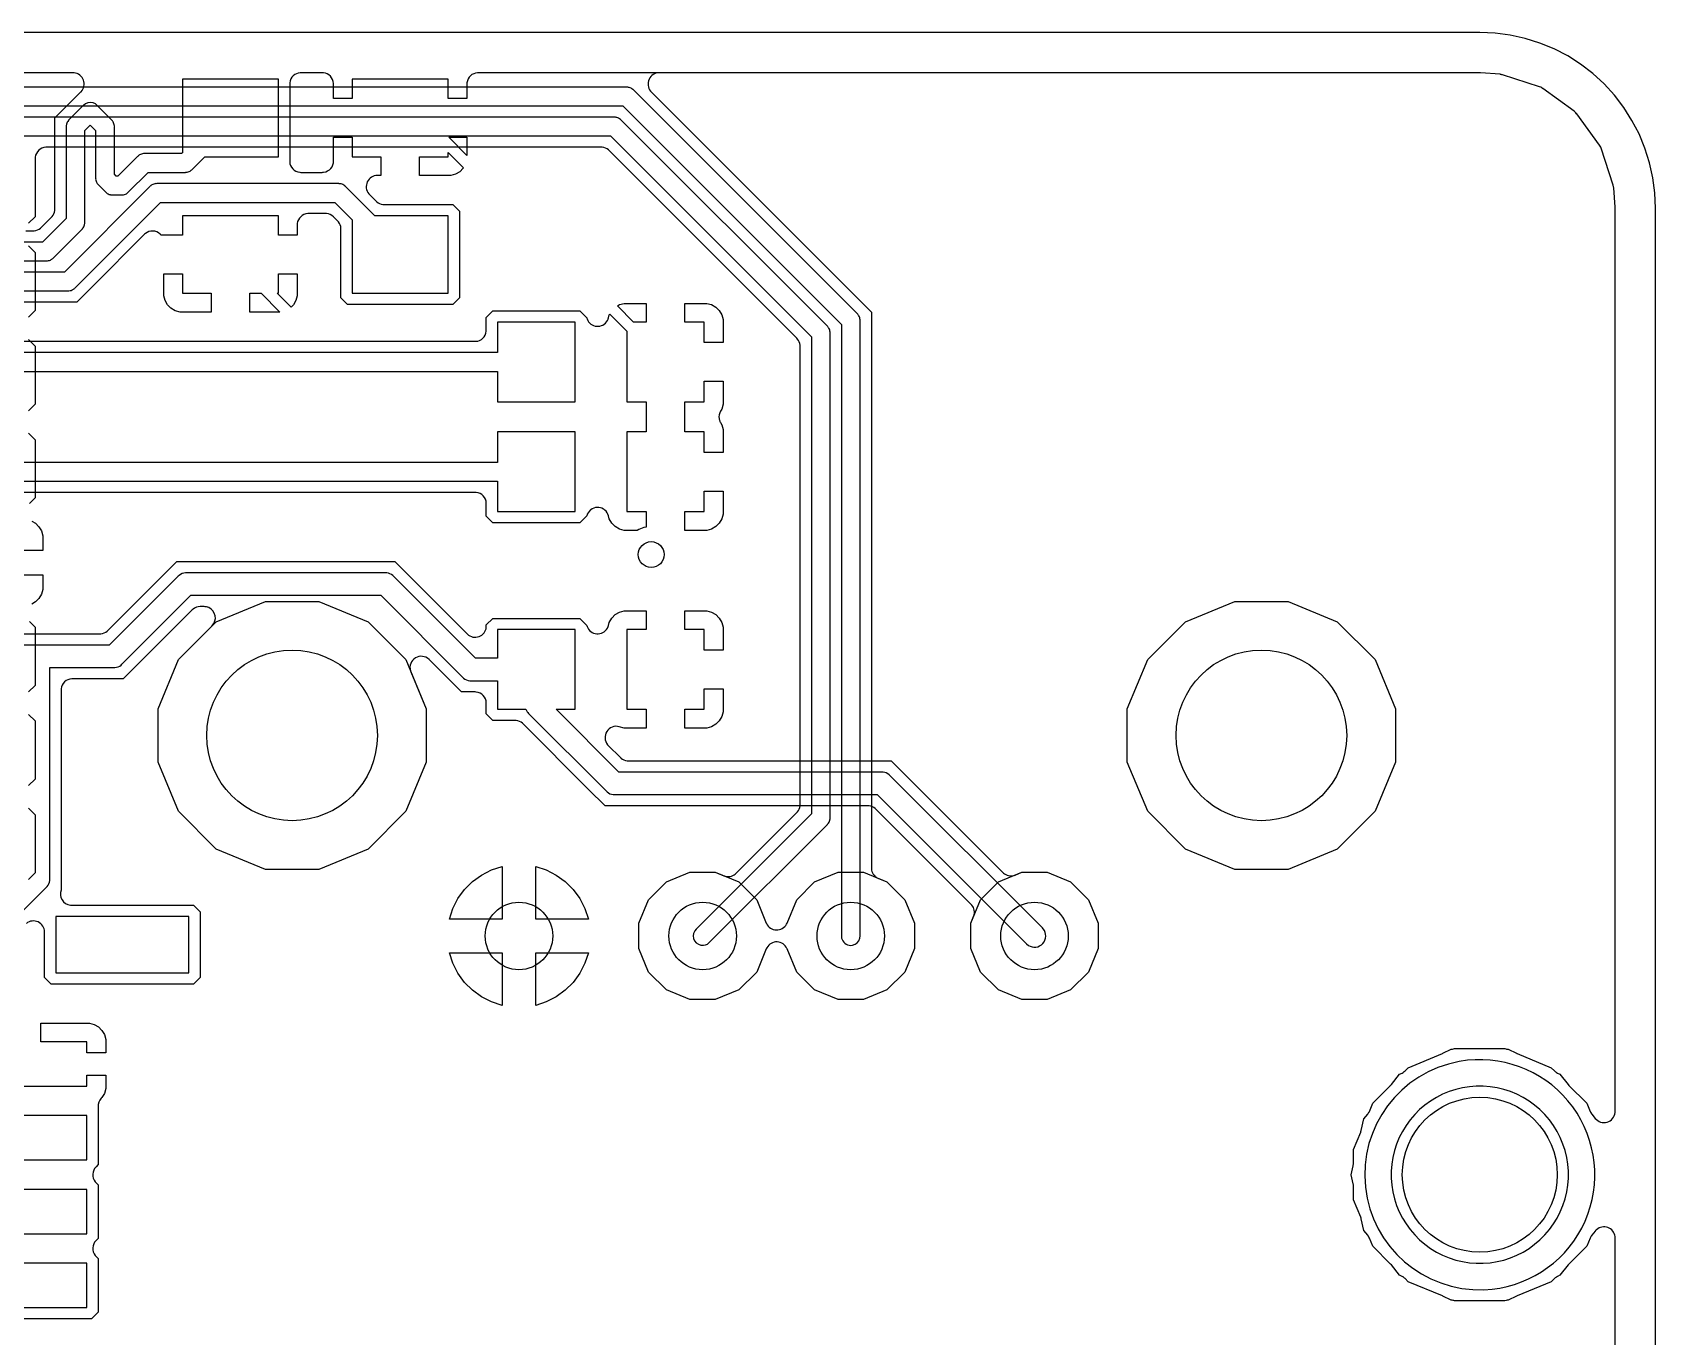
# Model space of a CAD drawing. Header units: millimetres. Extents: x 7.1 to 88.1, y 7.1 to 104.8.
# Drawn here: x 66.12 to 88.11, y 87.1 to 104.78 of the extents above; entities that cross this region are included whole.
import ezdxf

# ---------------------------------------------------------------- set-up
doc = ezdxf.new("R2010")
doc.units = ezdxf.units.MM

msp = doc.modelspace()

# ---------------------------------------------------------------- linework, layer by layer
at = {"layer": '16_copper'}
for points in [[(66.028, 102.087), (66.129, 102.087), (66.135, 102.088), (66.141, 102.088, 0.153128), (66.225, 102.122), (66.237, 102.132), (66.376, 102.271), (66.38, 102.276), (66.384, 102.279, 0.153125), (66.42, 102.363), (66.421, 102.379), (66.421, 103.616), (66.629, 103.824), (66.629, 103.824), (66.774, 103.969), (66.775, 103.97), (66.776, 103.971, 0.622974), (66.681, 104.228), (66.666, 104.229), (57.243, 104.229)], [(87.56, 10.384), (87.56, 88.438), (87.559, 88.449), (87.559, 88.459, 0.599428), (87.307, 88.552), (87.299, 88.545), (87.294, 88.539), (87.292, 88.538), (87.291, 88.536), (87.289, 88.533), (87.243, 88.476, 0.044492), (87.228, 88.453), (87.227, 88.451), (87.226, 88.45), (87.225, 88.448), (87.221, 88.439), (87.175, 88.328), (86.933, 88.086), (86.933, 88.086), (86.932, 88.085), (86.922, 88.074), (86.811, 87.935), (86.778, 87.919, 0.05857), (86.748, 87.9), (86.736, 87.889), (86.694, 87.847), (86.232, 87.655), (86.23, 87.654), (86.224, 87.652), (86.111, 87.598), (86.111, 87.598, 0.046958), (86.081, 87.592), (86.066, 87.587), (86.065, 87.586), (85.385, 87.586), (85.384, 87.587, 0.068651), (85.341, 87.598), (85.339, 87.598), (85.226, 87.652), (85.224, 87.653), (85.218, 87.655), (84.756, 87.847), (84.714, 87.889, 0.029256), (84.7, 87.9), (84.69, 87.909), (84.688, 87.91), (84.686, 87.911), (84.672, 87.919), (84.639, 87.935), (84.528, 88.074), (84.528, 88.074), (84.527, 88.075), (84.517, 88.086), (84.275, 88.328), (84.229, 88.439), (84.223, 88.451), (84.216, 88.463), (84.215, 88.465), (84.214, 88.466), (84.213, 88.468), (84.207, 88.476), (84.155, 88.541), (84.12, 88.697), (84.118, 88.702), (84.117, 88.707), (84.112, 88.722), (84.015, 88.957), (84.015, 89.14), (84.014, 89.15), (84.013, 89.159), (84.012, 89.169), (84.011, 89.171), (84.011, 89.172), (84.011, 89.174), (83.983, 89.297), (84.011, 89.419), (84.012, 89.429), (84.014, 89.438), (84.014, 89.448), (84.015, 89.45), (84.014, 89.451), (84.015, 89.453), (84.015, 89.637), (84.112, 89.872), (84.113, 89.877), (84.115, 89.881), (84.12, 89.896), (84.155, 90.053), (84.207, 90.118, 0.044499), (84.222, 90.141), (84.223, 90.143), (84.224, 90.144), (84.225, 90.146), (84.229, 90.155), (84.275, 90.266), (84.517, 90.507), (84.517, 90.508), (84.518, 90.509), (84.528, 90.52), (84.639, 90.659), (84.672, 90.675, 0.05857), (84.702, 90.694), (84.714, 90.705), (84.756, 90.747), (85.218, 90.938), (85.22, 90.939), (85.226, 90.942), (85.339, 90.996), (85.339, 90.996, 0.046958), (85.369, 91.002), (85.384, 91.007), (85.385, 91.007), (86.065, 91.007), (86.066, 91.007, 0.068652), (86.109, 90.996), (86.111, 90.996), (86.224, 90.942), (86.226, 90.941), (86.232, 90.938), (86.694, 90.747), (86.736, 90.705, 0.029197), (86.75, 90.693), (86.76, 90.685), (86.762, 90.684), (86.764, 90.683), (86.778, 90.675), (86.811, 90.659), (86.922, 90.52), (86.922, 90.52), (86.923, 90.519), (86.933, 90.507), (87.175, 90.266), (87.221, 90.155), (87.227, 90.143), (87.234, 90.131), (87.235, 90.129), (87.236, 90.128), (87.237, 90.126), (87.243, 90.118), (87.289, 90.06, 0.671634), (87.559, 90.14), (87.56, 90.148), (87.56, 90.15), (87.56, 90.151), (87.56, 90.155), (87.56, 102.394), (87.56, 102.396), (87.56, 102.406), (87.539, 102.669), (87.537, 102.679), (87.536, 102.689), (87.534, 102.697), (87.533, 102.699), (87.533, 102.701), (87.532, 102.704), (87.369, 103.205), (87.369, 103.205), (87.369, 103.206, 0.050694), (87.356, 103.234), (87.348, 103.247), (87.038, 103.673), (87.038, 103.674), (87.037, 103.674, 0.050698), (87.017, 103.697), (87.004, 103.707), (86.579, 104.016), (86.578, 104.017), (86.577, 104.017, 0.050694), (86.551, 104.032), (86.536, 104.038), (86.035, 104.201), (86.025, 104.203), (86.016, 104.206), (86.007, 104.207), (86.005, 104.207), (86.004, 104.207), (86, 104.208), (85.737, 104.228), (85.735, 104.228), (85.725, 104.229), (72.156, 104.229), (72.152, 104.229), (72.148, 104.229, 0.370187), (72.004, 104.092), (72.003, 104.077), (72.003, 103.879), (71.749, 103.879), (71.749, 104.141), (70.449, 104.141), (70.449, 103.879), (70.195, 103.879), (70.195, 104.077), (70.195, 104.08), (70.195, 104.084, 0.370187), (70.058, 104.228), (70.043, 104.229), (69.754, 104.229), (69.75, 104.229), (69.746, 104.229, 0.370187), (69.602, 104.092), (69.602, 104.077), (69.602, 103.032), (69.602, 103.028), (69.602, 103.024, 0.370187), (69.738, 102.88), (69.754, 102.879), (70.044, 102.879), (70.053, 102.88), (70.061, 102.88, 0.383567), (70.197, 103.039), (70.195, 103.048), (70.195, 103.051), (70.195, 103.354), (70.449, 103.354), (70.449, 103.091), (70.837, 103.091), (70.837, 102.837), (70.791, 102.837, 0.631687), (70.673, 102.589), (70.684, 102.577), (70.772, 102.488), (70.777, 102.485), (70.781, 102.481, 0.153125), (70.864, 102.445), (70.88, 102.444), (71.812, 102.444), (71.902, 102.355), (71.902, 101.178), (71.812, 101.089), (70.386, 101.089), (70.297, 101.178), (70.297, 102.111), (70.296, 102.116), (70.296, 102.122, 0.153128), (70.263, 102.207), (70.252, 102.218), (70.195, 102.276, 0.172365), (70.102, 102.32), (70.087, 102.321), (69.856, 102.321), (69.852, 102.32), (69.848, 102.32, 0.370187), (69.704, 102.184), (69.703, 102.168), (69.703, 102.029), (69.449, 102.029), (69.449, 102.291), (68.149, 102.291), (68.149, 102.029), (67.86, 102.029), (67.857, 102.032), (67.848, 102.043, 0.377311), (67.647, 102.05), (67.635, 102.04), (66.926, 101.33), (66.926, 101.33), (66.717, 101.122), (65.52, 101.122)], [(65.85, 101.681), (66.308, 101.681), (66.313, 101.682), (66.319, 101.681, 0.111436), (66.372, 101.698), (66.378, 101.703), (66.386, 101.708), (66.393, 101.714), (66.398, 101.718), (66.79, 102.11), (66.793, 102.114), (66.797, 102.118, 0.11143), (66.823, 102.168), (66.824, 102.175), (66.826, 102.185), (66.826, 102.194), (66.827, 102.2), (66.827, 103.447), (66.9, 103.52), (66.973, 103.447), (66.973, 102.8), (66.974, 102.795), (66.973, 102.789, 0.111436), (66.99, 102.736), (66.995, 102.73), (67, 102.722), (67.006, 102.715), (67.01, 102.71), (67.11, 102.61), (67.114, 102.607), (67.118, 102.603, 0.11143), (67.168, 102.577), (67.175, 102.576), (67.185, 102.574), (67.194, 102.574), (67.2, 102.573), (67.325, 102.573), (67.331, 102.574), (67.336, 102.573, 0.111436), (67.389, 102.59), (67.395, 102.595), (67.404, 102.6), (67.41, 102.606), (67.415, 102.61), (67.684, 102.879), (68.189, 102.879), (68.195, 102.88), (68.2, 102.88, 0.111436), (68.253, 102.897), (68.259, 102.901), (68.268, 102.907), (68.274, 102.913), (68.279, 102.917), (68.454, 103.091), (69.449, 103.091), (69.449, 104.141), (68.149, 104.141), (68.149, 103.146), (68.137, 103.133), (67.632, 103.133), (67.626, 103.133), (67.621, 103.133, 0.111436), (67.568, 103.116), (67.562, 103.112), (67.553, 103.106), (67.547, 103.1), (67.542, 103.096), (67.273, 102.827), (67.253, 102.827), (67.227, 102.853), (67.227, 103.5), (67.226, 103.505), (67.227, 103.511, 0.111436), (67.21, 103.564), (67.205, 103.57), (67.2, 103.578), (67.194, 103.585), (67.19, 103.59), (66.99, 103.79), (66.98, 103.798), (66.97, 103.806, 0.284788), (66.836, 103.81), (66.835, 103.809), (66.834, 103.809), (66.812, 103.791), (66.811, 103.79), (66.81, 103.79), (66.61, 103.59), (66.607, 103.586), (66.603, 103.582, 0.11143), (66.577, 103.532), (66.576, 103.525), (66.574, 103.515), (66.574, 103.506), (66.573, 103.5), (66.573, 102.253), (66.255, 101.935), (65.902, 101.935)], [(65.343, 101.275), (66.602, 101.275), (66.607, 101.275), (66.612, 101.275, 0.111436), (66.666, 101.292), (66.671, 101.296), (66.68, 101.302), (66.686, 101.308), (66.691, 101.312), (67.853, 102.473), (70.213, 102.473), (70.449, 102.237), (70.449, 101.241), (71.749, 101.241), (71.749, 102.291), (70.754, 102.291), (70.355, 102.69), (70.351, 102.693), (70.347, 102.697, 0.11143), (70.298, 102.723), (70.291, 102.724), (70.281, 102.726), (70.272, 102.726), (70.266, 102.727), (67.8, 102.727), (67.795, 102.726), (67.789, 102.727, 0.111436), (67.736, 102.71), (67.73, 102.705), (67.722, 102.7), (67.715, 102.694), (67.71, 102.69), (66.549, 101.529), (65.343, 101.529)], [(65.297, 100.59), (72.114, 100.59), (72.118, 100.59), (72.122, 100.59, 0.370187), (72.266, 100.726), (72.266, 100.742), (72.266, 100.913), (72.356, 101.003), (73.532, 101.003), (73.626, 100.908), (73.628, 100.904), (73.63, 100.894, 0.643696), (73.907, 100.871), (73.911, 100.881), (73.916, 100.891), (73.918, 100.898), (73.919, 100.9), (73.919, 100.901), (73.921, 100.906), (73.932, 100.948), (73.938, 100.958), (74.169, 100.727), (74.169, 99.77), (74.431, 99.77), (74.431, 99.362), (74.169, 99.362), (74.169, 98.282), (74.431, 98.282), (74.431, 98.072), (74.426, 98.072, 0.065543), (74.332, 98.04), (74.311, 98.028), (74.135, 98.028), (74.071, 98.045), (74.013, 98.079), (73.966, 98.126), (73.932, 98.184), (73.921, 98.226, 0.13492), (73.872, 98.303), (73.863, 98.309), (73.854, 98.316, 0.313608), (73.68, 98.307), (73.677, 98.304), (73.673, 98.301, 0.135174), (73.626, 98.224), (73.626, 98.223), (73.532, 98.129), (72.356, 98.129), (72.266, 98.219), (72.266, 98.39), (72.266, 98.394), (72.266, 98.398, 0.370187), (72.13, 98.542), (72.114, 98.542), (65.48, 98.542)], [(65.27, 92.154), (66.308, 93.192), (66.311, 93.197), (66.316, 93.201, 0.153125), (66.352, 93.284), (66.352, 93.3), (66.352, 96.169), (67.222, 96.169), (67.227, 96.17), (67.233, 96.17, 0.153128), (67.318, 96.203), (67.329, 96.214), (68.263, 97.148), (70.837, 97.148), (71.949, 96.035), (71.954, 96.032), (71.958, 96.027, 0.153125), (72.041, 95.991), (72.057, 95.991), (72.419, 95.991), (72.419, 95.603), (72.802, 95.603), (72.804, 95.596, 0.069505), (72.826, 95.56), (72.836, 95.548), (73.892, 94.492), (73.897, 94.489), (73.901, 94.484, 0.153125), (73.984, 94.448), (74, 94.448), (77.562, 94.448), (79.585, 92.424), (79.609, 92.405, 0.857946), (79.811, 92.628), (79.8, 92.64), (77.732, 94.708), (77.728, 94.711), (77.724, 94.716, 0.153125), (77.64, 94.752), (77.625, 94.752), (74.063, 94.752), (73.213, 95.603), (73.469, 95.603), (73.469, 96.683), (72.419, 96.683), (72.419, 96.295), (72.12, 96.295), (71.008, 97.408), (71.003, 97.411), (70.999, 97.416, 0.153125), (70.916, 97.452), (70.9, 97.452), (68.2, 97.452), (68.194, 97.452), (68.189, 97.452, 0.153128), (68.104, 97.418), (68.092, 97.408), (67.158, 96.474), (65.332, 96.474)], [(65.495, 96.626), (67.032, 96.626), (67.038, 96.627), (67.044, 96.627, 0.153128), (67.128, 96.661), (67.14, 96.671), (68.074, 97.605), (71.026, 97.605), (72.006, 96.625), (72.008, 96.624), (72.009, 96.622, 0.622974), (72.266, 96.717), (72.266, 96.733), (72.266, 96.746), (72.356, 96.835), (73.532, 96.835), (73.626, 96.741), (73.628, 96.737), (73.63, 96.727, 0.643696), (73.907, 96.704), (73.911, 96.714), (73.916, 96.724), (73.918, 96.731), (73.919, 96.732), (73.919, 96.734), (73.921, 96.739), (73.932, 96.781), (73.966, 96.839), (74.013, 96.886), (74.071, 96.92), (74.135, 96.937), (74.431, 96.937), (74.431, 96.683), (74.169, 96.683), (74.169, 95.603), (74.431, 95.603), (74.431, 95.349), (74.135, 95.349), (74.066, 95.368, 0.727348), (73.908, 95.124), (73.918, 95.113), (74.082, 94.949), (74.086, 94.946), (74.09, 94.942, 0.153125), (74.174, 94.906), (74.189, 94.905), (77.751, 94.905), (79.264, 93.391), (79.268, 93.388), (79.271, 93.385, 0.258801), (79.416, 93.353), (79.43, 93.358), (79.521, 93.396), (79.864, 93.396), (80.182, 93.264), (80.425, 93.021), (80.556, 92.704), (80.556, 92.36), (80.425, 92.043), (80.182, 91.8), (79.864, 91.669), (79.521, 91.669), (79.203, 91.8), (78.96, 92.043), (78.829, 92.36), (78.829, 92.704), (78.866, 92.794), (78.868, 92.799), (78.87, 92.803, 0.258803), (78.844, 92.949), (78.833, 92.96), (77.543, 94.251), (77.539, 94.254), (77.535, 94.258, 0.153125), (77.451, 94.294), (77.435, 94.295), (73.874, 94.295), (73.651, 94.518), (72.763, 95.406), (72.759, 95.41), (72.755, 95.414, 0.153125), (72.671, 95.45), (72.655, 95.451), (72.356, 95.451), (72.266, 95.54), (72.266, 95.686), (72.266, 95.69), (72.266, 95.693, 0.370187), (72.13, 95.837), (72.114, 95.838), (71.931, 95.838), (71.708, 96.061), (71.708, 96.061), (71.492, 96.277), (71.491, 96.278), (71.49, 96.279, 0.773605), (71.238, 96.126), (71.243, 96.111), (71.45, 95.611), (71.45, 94.889), (71.174, 94.221), (70.663, 93.71), (69.995, 93.434), (69.273, 93.434), (68.605, 93.71), (68.094, 94.221), (67.818, 94.889), (67.818, 95.611), (68.094, 96.279), (68.551, 96.735), (68.552, 96.737), (68.553, 96.738, 0.518189), (68.505, 96.981), (68.492, 96.987), (68.491, 96.987), (68.489, 96.988, 0.042889), (68.459, 96.994), (68.443, 96.995), (68.389, 96.995, 0.172369), (68.293, 96.961), (68.282, 96.951), (67.348, 96.017), (66.657, 96.017), (66.653, 96.016), (66.65, 96.017, 0.370187), (66.506, 95.88), (66.505, 95.864), (66.505, 93.155), (66.505, 93.155), (66.504, 93.153, 0.490278), (66.631, 92.949), (66.647, 92.948), (68.298, 92.948), (68.387, 92.859), (68.387, 91.97), (68.298, 91.881), (66.372, 91.881), (66.282, 91.97), (66.282, 92.583), (66.282, 92.585), (66.282, 92.587, 0.622974), (66.034, 92.702)], [(65.305, 90.497), (66.855, 90.497), (66.855, 90.644), (67.109, 90.644), (67.109, 90.463), (67.091, 90.399), (67.058, 90.341), (67.05, 90.333, 0.215231), (67.006, 90.213), (67.007, 90.205), (67.007, 89.434), (66.978, 89.405, 0.384467), (66.968, 89.201), (66.978, 89.189), (67.007, 89.16), (67.007, 88.434), (66.978, 88.405, 0.384467), (66.968, 88.201), (66.978, 88.189), (67.007, 88.16), (67.007, 87.434), (66.918, 87.344), (65.242, 87.344)]]:
    msp.add_lwpolyline(points, format="xyb", dxfattribs=at)
for points in [[(71.758, 103.354), (72.003, 103.354), (72.003, 103.108)], [(71.362, 102.837), (71.362, 103.091), (71.749, 103.091), (71.749, 103.147), (71.955, 102.941), (71.952, 102.935), (71.905, 102.888), (71.847, 102.855), (71.783, 102.837)], [(68.116, 100.987), (68.051, 101.005), (67.993, 101.038), (67.946, 101.085), (67.913, 101.143), (67.895, 101.208), (67.895, 101.504), (68.149, 101.504), (68.149, 101.241), (68.537, 101.241), (68.537, 100.987)], [(69.432, 101.241), (69.449, 101.241), (69.449, 101.504), (69.703, 101.504), (69.703, 101.208), (69.686, 101.143), (69.652, 101.085), (69.62, 101.053)], [(69.062, 100.987), (69.062, 101.241), (69.216, 101.241), (69.47, 100.987)], [(74.262, 100.85), (74.042, 101.07), (74.071, 101.087), (74.135, 101.104), (74.431, 101.104), (74.431, 100.85)], [(75.219, 100.573), (75.219, 100.85), (74.956, 100.85), (74.956, 101.104), (75.252, 101.104), (75.317, 101.087), (75.375, 101.053), (75.422, 101.006), (75.455, 100.948), (75.473, 100.884), (75.473, 100.573)], [(74.956, 98.028), (74.956, 98.282), (75.219, 98.282), (75.219, 98.559), (75.473, 98.559), (75.473, 98.248), (75.455, 98.184), (75.422, 98.126), (75.375, 98.079), (75.317, 98.045), (75.252, 98.028)], [(82.405, 93.434), (81.737, 93.71), (81.226, 94.221), (80.95, 94.889), (80.95, 95.611), (81.226, 96.279), (81.737, 96.79), (82.405, 97.066), (83.127, 97.066), (83.795, 96.79), (84.306, 96.279), (84.582, 95.611), (84.582, 94.889), (84.306, 94.221), (83.795, 93.71), (83.127, 93.434)], [(75.219, 96.405), (75.219, 96.683), (74.956, 96.683), (74.956, 96.937), (75.252, 96.937), (75.317, 96.92), (75.375, 96.886), (75.422, 96.839), (75.455, 96.781), (75.473, 96.716), (75.473, 96.405)], [(74.956, 95.349), (74.956, 95.603), (75.219, 95.603), (75.219, 95.88), (75.473, 95.88), (75.473, 95.57), (75.455, 95.505), (75.422, 95.447), (75.375, 95.4), (75.317, 95.366), (75.252, 95.349)], [(71.767, 92.761), (71.813, 92.903), (71.882, 93.038), (71.971, 93.161), (72.079, 93.268), (72.202, 93.358), (72.337, 93.427), (72.479, 93.473), (72.479, 92.761)], [(72.936, 92.761), (72.936, 93.473), (73.078, 93.427), (73.213, 93.358), (73.336, 93.268), (73.444, 93.161), (73.533, 93.038), (73.602, 92.903), (73.648, 92.761)], [(68.235, 92.795), (66.435, 92.795), (66.435, 92.033), (68.235, 92.033)], [(72.337, 91.638), (72.202, 91.707), (72.079, 91.796), (71.971, 91.903), (71.882, 92.026), (71.813, 92.162), (71.767, 92.304), (72.479, 92.304), (72.479, 91.592)], [(72.936, 92.304), (73.648, 92.304), (73.602, 92.162), (73.533, 92.026), (73.444, 91.903), (73.336, 91.796), (73.213, 91.707), (73.078, 91.638), (72.936, 91.592)], [(66.855, 90.949), (66.855, 91.097), (66.232, 91.097), (66.232, 91.351), (66.888, 91.351), (66.953, 91.334), (67.011, 91.3), (67.058, 91.253), (67.091, 91.195), (67.109, 91.13), (67.109, 90.949)]]:
    msp.add_lwpolyline(points, close=True, dxfattribs=at)
for points in [[(65.06, 99.76, 0.376373), (65.364, 100.156), (65.361, 100.183), (72.419, 100.183), (72.419, 99.77), (73.469, 99.77), (73.469, 100.85), (72.419, 100.85), (72.419, 100.437), (65.209, 100.437), (65.196, 100.447), (65.154, 100.471, 1), (64.818, 99.792), (64.864, 99.773, 0.09849), (65.011, 99.753)], [(75.219, 99.084), (75.219, 99.362), (74.956, 99.362), (74.956, 99.77), (75.219, 99.77), (75.219, 100.048), (75.473, 100.048), (75.473, 99.737), (75.455, 99.672), (75.438, 99.642, 0.170339), (75.42, 99.543), (75.421, 99.533), (75.423, 99.528), (75.424, 99.523, 0.028496), (75.431, 99.504), (75.435, 99.496), (75.436, 99.494), (75.436, 99.493), (75.438, 99.49), (75.455, 99.46), (75.473, 99.395), (75.473, 99.084)], [(73.469, 99.362), (72.419, 99.362), (72.419, 98.949), (65.354, 98.949), (65.345, 98.983, 1), (64.627, 98.74), (64.646, 98.694, 0.621842), (65.326, 98.694), (65.326, 98.695), (72.419, 98.695), (72.419, 98.282), (73.469, 98.282)], [(75.025, 91.669), (74.708, 91.8), (74.465, 92.043), (74.333, 92.36), (74.333, 92.704), (74.465, 93.021), (74.708, 93.264), (75.025, 93.396), (75.368, 93.396), (75.686, 93.264), (75.929, 93.021), (76.059, 92.707), (76.06, 92.705), (76.061, 92.703, 0.622979), (76.334, 92.693), (76.341, 92.707), (76.471, 93.021), (76.714, 93.264), (77.032, 93.396), (77.375, 93.396), (77.692, 93.264), (77.935, 93.021), (78.067, 92.704), (78.067, 92.36), (77.935, 92.043), (77.692, 91.8), (77.375, 91.669), (77.032, 91.669), (76.714, 91.8), (76.471, 92.043), (76.341, 92.358), (76.34, 92.359), (76.339, 92.361, 0.622972), (76.066, 92.372), (76.059, 92.358), (75.929, 92.043), (75.686, 91.8), (75.368, 91.669)], [(85.892, 87.747, 1), (85.558, 90.847), (85.448, 90.831, 0.931033), (85.781, 87.739)], [(64.074, 89.228, 0.411053), (64.372, 89.67), (65.305, 89.67), (65.305, 89.497), (66.855, 89.497), (66.855, 90.097), (65.305, 90.097), (65.305, 89.924), (64.197, 89.924), (64.196, 89.924), (64.168, 89.94), (64.122, 89.959, 1), (63.878, 89.241), (63.926, 89.228, 0.065542), (64.025, 89.222)], [(64.174, 88.108, 0.453094), (64.459, 88.602), (64.442, 88.642), (64.47, 88.67), (65.305, 88.67), (65.305, 88.497), (66.855, 88.497), (66.855, 89.097), (65.305, 89.097), (65.305, 88.924), (64.417, 88.924), (64.412, 88.923), (64.406, 88.923, 0.111436), (64.353, 88.907), (64.347, 88.902), (64.339, 88.897), (64.332, 88.891), (64.327, 88.887), (64.262, 88.822), (64.222, 88.839, 1), (63.978, 88.121), (64.026, 88.108, 0.065542), (64.125, 88.102)]]:
    msp.add_lwpolyline(points, format="xyb", close=True, dxfattribs=at)
msp.add_lwpolyline([(65.305, 87.497), (66.855, 87.497), (66.855, 88.097), (65.305, 88.097)], dxfattribs=at)
at = {"layer": '1_copper'}
for points in [[(63.884, 103.779), (74.116, 103.779), (77.076, 100.819), (77.076, 92.532), (77.079, 92.504, 0.345803), (77.201, 92.405), (77.229, 92.408, 0.284783), (77.326, 92.5), (77.33, 92.532), (77.33, 100.871), (77.33, 100.877), (77.33, 100.882, 0.111436), (77.313, 100.936), (77.309, 100.941), (77.303, 100.95), (77.297, 100.956), (77.293, 100.961), (74.258, 103.996), (74.254, 104), (74.25, 104.004, 0.11143), (74.201, 104.029), (74.193, 104.03), (74.183, 104.032), (74.175, 104.033), (74.168, 104.033), (63.832, 104.033)], [(87.56, 10.384), (87.56, 88.438), (87.559, 88.449), (87.559, 88.459, 0.599425), (87.307, 88.552), (87.299, 88.545), (87.294, 88.539), (87.292, 88.538), (87.291, 88.536), (87.289, 88.533), (87.243, 88.476, 0.044503), (87.228, 88.453), (87.227, 88.451), (87.226, 88.45), (87.225, 88.448), (87.221, 88.439), (87.175, 88.328), (86.933, 88.086), (86.933, 88.086), (86.932, 88.085), (86.922, 88.074), (86.811, 87.935), (86.778, 87.919, 0.058551), (86.748, 87.9), (86.736, 87.889), (86.694, 87.847), (86.232, 87.655), (86.23, 87.654), (86.224, 87.652), (86.111, 87.598), (86.111, 87.598, 0.046958), (86.081, 87.592), (86.066, 87.587), (86.065, 87.586), (85.385, 87.586), (85.384, 87.587, 0.068651), (85.341, 87.598), (85.339, 87.598), (85.226, 87.652), (85.224, 87.653), (85.218, 87.655), (84.756, 87.847), (84.714, 87.889, 0.029296), (84.7, 87.9), (84.69, 87.909), (84.688, 87.91), (84.686, 87.911), (84.672, 87.919), (84.639, 87.935), (84.528, 88.074), (84.528, 88.074), (84.527, 88.075), (84.517, 88.086), (84.275, 88.328), (84.229, 88.439), (84.223, 88.451), (84.216, 88.463), (84.215, 88.465), (84.214, 88.466), (84.213, 88.468), (84.207, 88.476), (84.155, 88.541), (84.12, 88.697), (84.118, 88.702), (84.117, 88.707), (84.112, 88.722), (84.015, 88.957), (84.015, 89.14), (84.014, 89.15), (84.013, 89.159), (84.012, 89.169), (84.011, 89.171), (84.011, 89.172), (84.011, 89.174), (83.983, 89.297), (84.011, 89.419), (84.012, 89.429), (84.014, 89.438), (84.014, 89.448), (84.015, 89.45), (84.014, 89.451), (84.015, 89.453), (84.015, 89.637), (84.112, 89.872), (84.113, 89.877), (84.115, 89.881), (84.12, 89.896), (84.155, 90.053), (84.207, 90.118, 0.044503), (84.222, 90.141), (84.223, 90.143), (84.224, 90.144), (84.225, 90.146), (84.229, 90.155), (84.275, 90.266), (84.517, 90.507), (84.517, 90.508), (84.518, 90.509), (84.528, 90.52), (84.639, 90.659), (84.672, 90.675, 0.058563), (84.702, 90.694), (84.714, 90.705), (84.756, 90.747), (85.218, 90.938), (85.22, 90.939), (85.226, 90.942), (85.339, 90.996), (85.339, 90.996, 0.046959), (85.369, 91.002), (85.384, 91.007), (85.385, 91.007), (86.065, 91.007), (86.066, 91.007, 0.068662), (86.109, 90.996), (86.111, 90.996), (86.224, 90.942), (86.226, 90.941), (86.232, 90.938), (86.694, 90.747), (86.736, 90.705, 0.029256), (86.75, 90.693), (86.76, 90.685), (86.762, 90.684), (86.764, 90.683), (86.778, 90.675), (86.811, 90.659), (86.922, 90.52), (86.922, 90.52), (86.923, 90.519), (86.933, 90.507), (87.175, 90.266), (87.221, 90.155), (87.227, 90.143), (87.234, 90.131), (87.235, 90.129), (87.236, 90.128), (87.237, 90.126), (87.243, 90.118), (87.289, 90.06, 0.671644), (87.559, 90.14), (87.56, 90.148), (87.56, 90.15), (87.56, 90.151), (87.56, 90.155), (87.56, 102.394), (87.56, 102.396), (87.56, 102.406), (87.539, 102.669), (87.537, 102.679), (87.536, 102.689), (87.534, 102.697), (87.533, 102.699), (87.533, 102.701), (87.532, 102.704), (87.369, 103.205), (87.369, 103.205), (87.369, 103.206, 0.050694), (87.356, 103.234), (87.348, 103.247), (87.038, 103.673), (87.038, 103.674), (87.037, 103.674, 0.050698), (87.017, 103.697), (87.004, 103.707), (86.579, 104.016), (86.578, 104.017), (86.577, 104.017, 0.050694), (86.551, 104.032), (86.536, 104.038), (86.035, 104.201), (86.025, 104.203), (86.016, 104.206), (86.007, 104.207), (86.005, 104.207), (86.004, 104.207), (86, 104.208), (85.737, 104.228), (85.735, 104.228), (85.725, 104.229), (74.609, 104.229), (74.607, 104.229), (74.605, 104.229, 0.622974), (74.491, 103.98), (74.501, 103.969), (77.483, 100.987), (77.483, 93.453), (77.483, 93.448), (77.483, 93.444, 0.258807), (77.563, 93.319), (77.577, 93.312), (77.692, 93.264), (77.935, 93.021), (78.067, 92.704), (78.067, 92.36), (77.935, 92.043), (77.692, 91.8), (77.375, 91.669), (77.032, 91.669), (76.714, 91.8), (76.471, 92.043), (76.341, 92.358), (76.34, 92.359), (76.339, 92.361, 0.622972), (76.066, 92.372), (76.059, 92.358), (75.929, 92.043), (75.686, 91.8), (75.368, 91.669), (75.025, 91.669), (74.708, 91.8), (74.465, 92.043), (74.333, 92.36), (74.333, 92.704), (74.465, 93.021), (74.708, 93.264), (75.025, 93.396), (75.368, 93.396), (75.484, 93.348), (75.489, 93.346), (75.493, 93.345, 0.258803), (75.639, 93.37), (75.65, 93.381), (76.473, 94.203), (76.476, 94.208), (76.481, 94.212, 0.153125), (76.517, 94.296), (76.517, 94.311), (76.517, 100.524), (76.517, 100.53), (76.517, 100.536, 0.153128), (76.483, 100.62), (76.473, 100.632), (73.929, 103.176), (73.924, 103.18), (73.921, 103.184, 0.153125), (73.837, 103.22), (73.821, 103.221), (66.307, 103.221), (66.303, 103.22), (66.299, 103.22, 0.370187), (66.155, 103.084), (66.154, 103.068), (66.154, 102.278), (66.065, 102.189)], [(64.053, 103.373), (73.947, 103.373), (76.67, 100.65), (76.67, 94.185), (75.107, 92.622), (75.089, 92.6, 0.619844), (75.208, 92.406), (75.235, 92.411), (75.261, 92.423), (75.287, 92.442), (76.887, 94.043), (76.89, 94.047), (76.894, 94.051, 0.11143), (76.92, 94.1), (76.921, 94.107), (76.923, 94.117), (76.923, 94.126), (76.924, 94.132), (76.924, 100.703), (76.923, 100.709), (76.923, 100.714, 0.111436), (76.907, 100.767), (76.902, 100.773), (76.897, 100.782), (76.891, 100.788), (76.887, 100.793), (74.09, 103.59), (74.086, 103.593), (74.082, 103.597, 0.11143), (74.032, 103.623), (74.025, 103.624), (74.015, 103.626), (74.006, 103.626), (74, 103.627), (64, 103.627)], [(66.002, 97.426), (66.256, 97.426), (66.256, 97.228), (66.239, 97.163), (66.205, 97.105), (66.158, 97.058), (66.11, 97.03, 0.461651)]]:
    msp.add_lwpolyline(points, format="xyb", dxfattribs=at)
for points in [[(66.065, 101.884), (66.154, 101.795), (66.154, 101.008), (66.065, 100.919)], [(66.065, 100.614), (66.154, 100.525), (66.154, 99.738), (66.065, 99.649)], [(66.065, 99.344), (66.154, 99.255), (66.154, 98.468), (66.078, 98.392)], [(66.11, 98.153), (66.158, 98.125), (66.205, 98.078), (66.239, 98.02), (66.256, 97.955), (66.256, 97.757), (66.002, 97.757)], [(66.078, 96.791), (66.154, 96.715), (66.154, 95.928), (66.065, 95.839)], [(66.065, 95.534), (66.154, 95.445), (66.154, 94.658), (66.065, 94.569)], [(66.065, 94.264), (66.154, 94.175), (66.154, 93.388), (66.065, 93.299)]]:
    msp.add_lwpolyline(points, dxfattribs=at)
for points in [[(69.273, 93.434), (68.605, 93.71), (68.094, 94.221), (67.818, 94.889), (67.818, 95.611), (68.094, 96.279), (68.605, 96.79), (69.273, 97.066), (69.995, 97.066), (70.663, 96.79), (71.174, 96.279), (71.45, 95.611), (71.45, 94.889), (71.174, 94.221), (70.663, 93.71), (69.995, 93.434)], [(82.405, 93.434), (81.737, 93.71), (81.226, 94.221), (80.95, 94.889), (80.95, 95.611), (81.226, 96.279), (81.737, 96.79), (82.405, 97.066), (83.127, 97.066), (83.795, 96.79), (84.306, 96.279), (84.582, 95.611), (84.582, 94.889), (84.306, 94.221), (83.795, 93.71), (83.127, 93.434)], [(71.767, 92.761), (71.813, 92.903), (71.882, 93.038), (71.971, 93.161), (72.079, 93.268), (72.202, 93.358), (72.337, 93.427), (72.479, 93.473), (72.479, 92.761)], [(72.936, 92.761), (72.936, 93.473), (73.078, 93.427), (73.213, 93.358), (73.336, 93.268), (73.444, 93.161), (73.533, 93.038), (73.602, 92.903), (73.648, 92.761)], [(79.521, 91.669), (79.203, 91.8), (78.96, 92.043), (78.829, 92.36), (78.829, 92.704), (78.96, 93.021), (79.203, 93.264), (79.521, 93.396), (79.864, 93.396), (80.182, 93.264), (80.425, 93.021), (80.556, 92.704), (80.556, 92.36), (80.425, 92.043), (80.182, 91.8), (79.864, 91.669)], [(72.337, 91.638), (72.202, 91.707), (72.079, 91.796), (71.971, 91.903), (71.882, 92.026), (71.813, 92.162), (71.767, 92.304), (72.479, 92.304), (72.479, 91.592)], [(72.936, 92.304), (73.648, 92.304), (73.602, 92.162), (73.533, 92.026), (73.444, 91.903), (73.336, 91.796), (73.213, 91.707), (73.078, 91.638), (72.936, 91.592)]]:
    msp.add_lwpolyline(points, close=True, dxfattribs=at)
msp.add_lwpolyline([(85.892, 87.747, 1), (85.558, 90.847), (85.448, 90.831, 0.931033), (85.781, 87.739)], format="xyb", close=True, dxfattribs=at)
at = {"layer": 'drills_PTH'}
for centre, radius in [((69.634, 95.25), 1.156), ((82.766, 95.25), 1.156), ((72.708, 92.532), 0.457), ((75.197, 92.532), 0.457), ((77.203, 92.532), 0.457), ((79.693, 92.532), 0.457)]:
    msp.add_circle(centre, radius, dxfattribs=at)
at = {"layer": 'drills_via_1_16'}
for centre, radius in [((74.5, 97.7), 0.175), ((85.725, 89.297), 1.05)]:
    msp.add_circle(centre, radius, dxfattribs=at)
at = {"layer": 'holes'}
msp.add_lwpolyline([(86.925, 89.25), (86.925, 89.344), (86.918, 89.438), (86.903, 89.531), (86.881, 89.623), (86.852, 89.713), (86.816, 89.8), (86.773, 89.884), (86.724, 89.964), (86.668, 90.04), (86.607, 90.112), (86.54, 90.179), (86.468, 90.24), (86.392, 90.295), (86.312, 90.345), (86.228, 90.387), (86.141, 90.424), (86.051, 90.453), (85.959, 90.475), (85.866, 90.489), (85.772, 90.497), (85.678, 90.497), (85.584, 90.489), (85.491, 90.475), (85.399, 90.453), (85.309, 90.424), (85.222, 90.387), (85.138, 90.345), (85.058, 90.295), (84.982, 90.24), (84.91, 90.179), (84.843, 90.112), (84.782, 90.04), (84.726, 89.964), (84.677, 89.884), (84.634, 89.8), (84.598, 89.713), (84.569, 89.623), (84.547, 89.531), (84.532, 89.438), (84.525, 89.344), (84.525, 89.25), (84.532, 89.156), (84.547, 89.063), (84.569, 88.971), (84.598, 88.881), (84.634, 88.794), (84.677, 88.71), (84.726, 88.63), (84.782, 88.553), (84.843, 88.482), (84.91, 88.415), (84.982, 88.354), (85.058, 88.298), (85.138, 88.249), (85.222, 88.206), (85.309, 88.17), (85.399, 88.141), (85.491, 88.119), (85.584, 88.104), (85.678, 88.097), (85.772, 88.097), (85.866, 88.104), (85.959, 88.119), (86.051, 88.141), (86.141, 88.17), (86.228, 88.206), (86.312, 88.249), (86.392, 88.298), (86.468, 88.354), (86.54, 88.415), (86.607, 88.482), (86.668, 88.553), (86.724, 88.63), (86.773, 88.71), (86.816, 88.794), (86.852, 88.881), (86.881, 88.971), (86.903, 89.063), (86.918, 89.156), (86.925, 89.25)], close=True, dxfattribs=at)
at = {"layer": 'outline'}
msp.add_lwpolyline([(88.106, 9.525), (88.106, 102.394), (88.097, 102.601), (88.07, 102.807), (88.025, 103.01), (87.963, 103.208), (87.883, 103.4), (87.787, 103.584), (87.676, 103.76), (87.549, 103.924), (87.409, 104.078), (87.256, 104.218), (87.091, 104.344), (86.916, 104.456), (86.731, 104.552), (86.539, 104.631), (86.341, 104.694), (86.139, 104.739), (85.933, 104.766), (85.725, 104.775), (9.525, 104.775)], dxfattribs=at)

doc.saveas('drawing.dxf')
